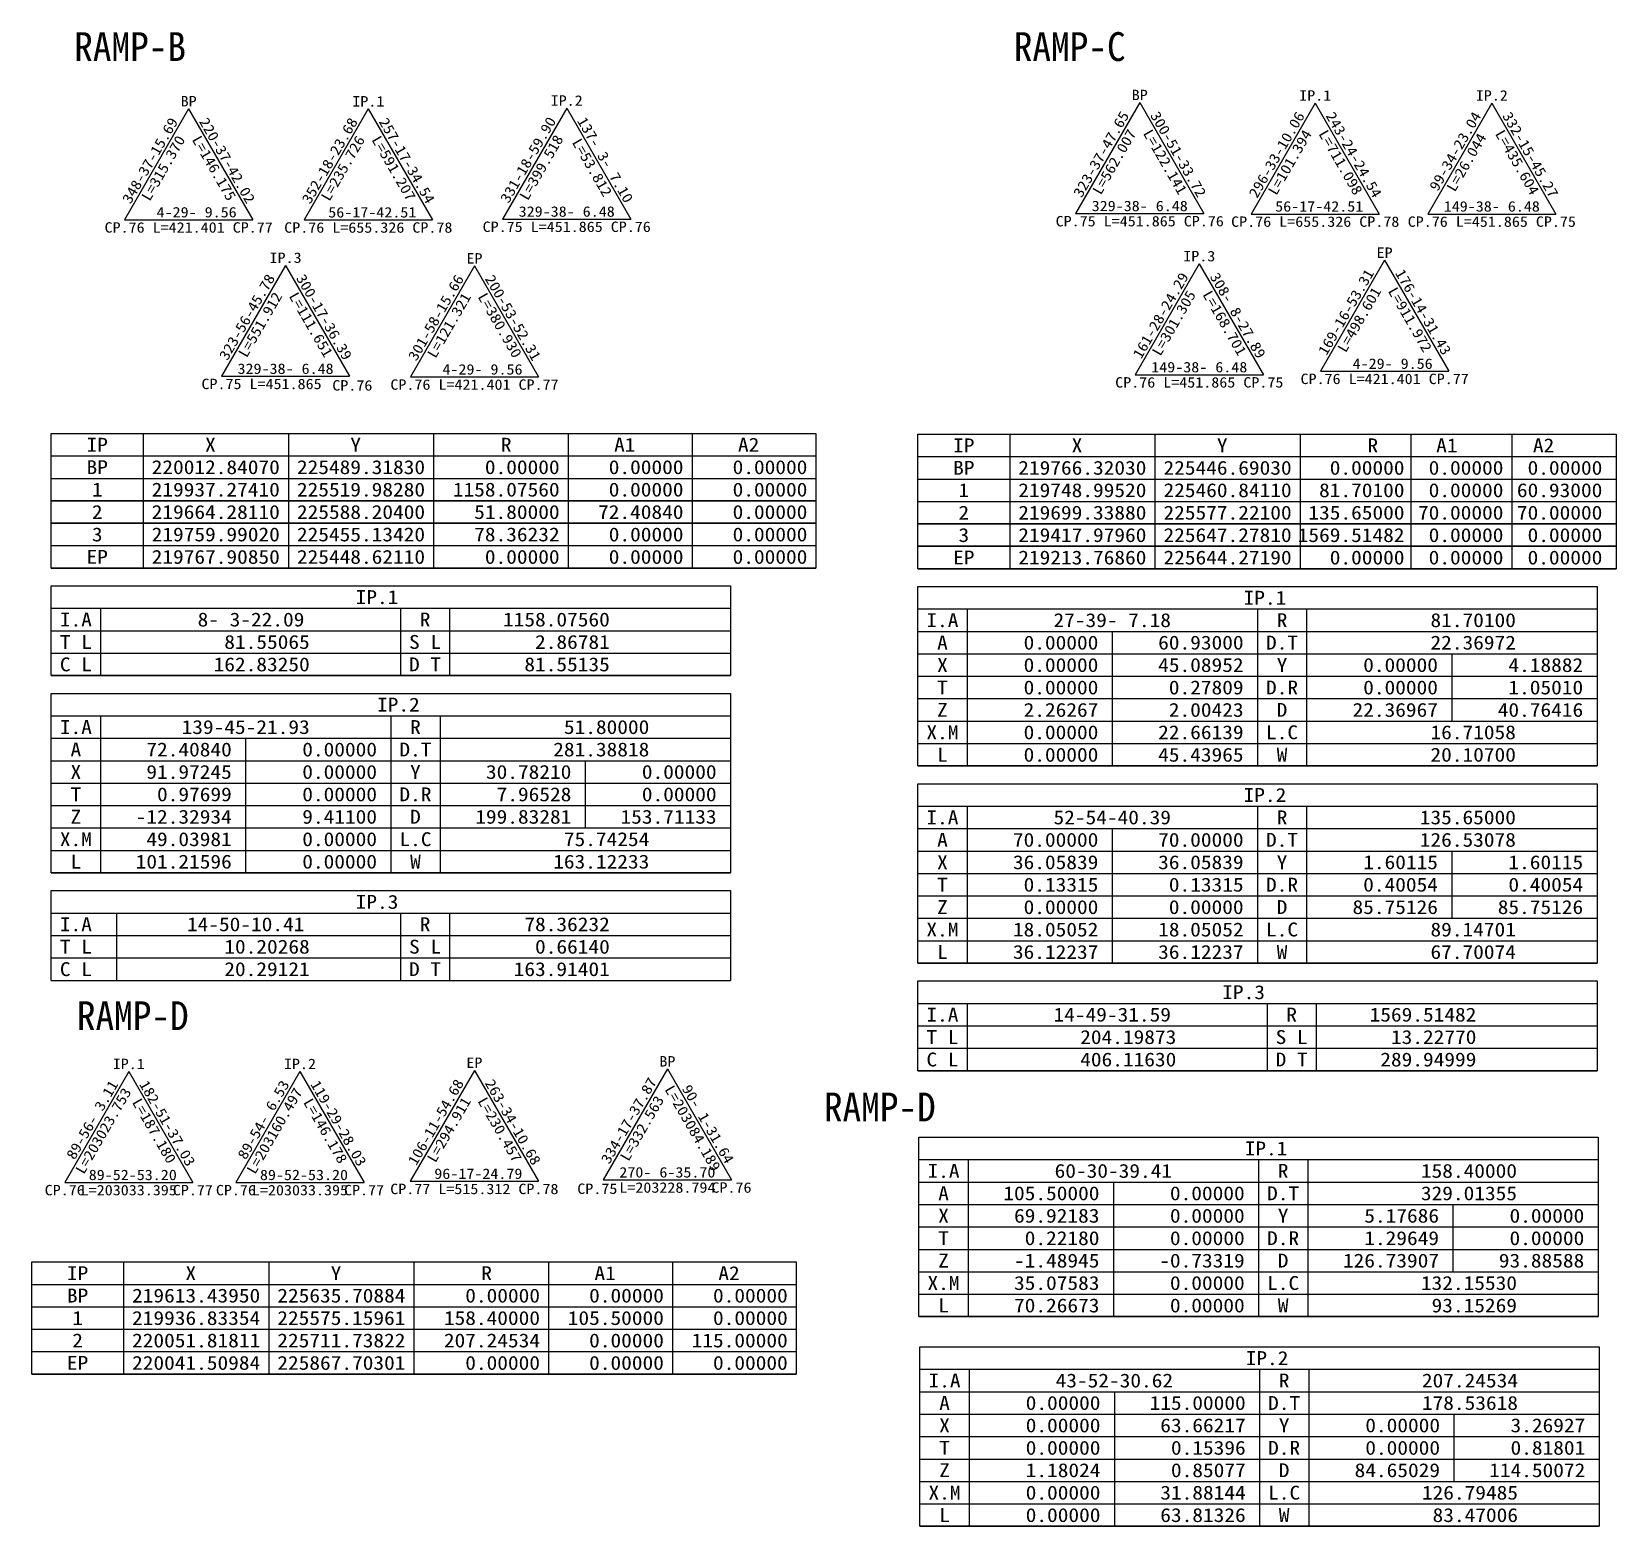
# Model space of a CAD drawing. Extents: x 231373 to 232162, y 219709 to 220200.
# Drawn here: x 231642 to 232162, y 219710 to 220200 of the extents above; entities that cross this region are included whole.
import ezdxf
from ezdxf.enums import TextEntityAlignment as Align

# ---------------------------------------------------------------- set-up
doc = ezdxf.new("R2010")
doc.units = 0
doc.header["$LTSCALE"] = 127
doc.header["$MEASUREMENT"] = 0
for name, color, linetype in [('CA-ALGN-TEXT', 3, 'CONTINUOUS'), ('CA-LEAD', 1, 'CONTINUOUS'), ('CA-TABL-LIN1', 4, 'CONTINUOUS'), ('CA-TABL-LIN2', 1, 'CONTINUOUS'), ('CA-TABL-TEX1', 6, 'CONTINUOUS'), ('CA-TABL-TEX2', 3, 'CONTINUOUS'), ('CA-TEXT', 3, 'CONTINUOUS'), ('CZ-TEX1', 6, 'CONTINUOUS')]:
    doc.layers.add(name, color=color, linetype=linetype)
doc.styles.add('GHS', font='DotumChe.ttf')

msp = doc.modelspace()

# ---------------------------------------------------------------- linework, layer by layer
at = {"layer": 'CA-LEAD'}
for p, q in [((232005.65, 220176.51), (231984.65, 220140.14)), ((232005.65, 220176.51), (232026.65, 220140.14)), ((232063.17, 220176.36), (232042.17, 220139.99)), ((232063.17, 220176.36), (232084.17, 220139.99)), ((232121.04, 220176.36), (232100.04, 220139.99)), ((232121.04, 220176.36), (232142.04, 220139.99)), ((231693.93, 220174.47), (231672.93, 220138.09)), ((231693.93, 220174.47), (231714.93, 220138.09)), ((231752.82, 220174.43), (231731.82, 220138.06)), ((231752.82, 220174.43), (231773.82, 220138.06)), ((231817.84, 220174.68), (231796.84, 220138.31)), ((231817.84, 220174.68), (231838.84, 220138.31)), ((231984.65, 220140.14), (232026.65, 220140.14)), ((232042.17, 220139.99), (232084.17, 220139.99)), ((232100.04, 220139.99), (232142.04, 220139.99)), ((231672.93, 220138.09), (231714.93, 220138.09)), ((231731.82, 220138.06), (231773.82, 220138.06)), ((231796.84, 220138.31), (231838.84, 220138.31)), ((232085.92, 220124.83), (232064.92, 220088.46)), ((232085.92, 220124.83), (232106.92, 220088.46)), ((231725.7, 220123.17), (231704.7, 220086.8)), ((231725.7, 220123.17), (231746.7, 220086.8)), ((231787.61, 220122.97), (231766.61, 220086.59)), ((231787.61, 220122.97), (231808.61, 220086.59)), ((232025.17, 220123.69), (232004.17, 220087.32)), ((232025.17, 220123.69), (232046.17, 220087.32)), ((232064.92, 220088.46), (232106.92, 220088.46)), ((231704.7, 220086.8), (231746.7, 220086.8)), ((231766.61, 220086.59), (231808.61, 220086.59)), ((232004.17, 220087.32), (232046.17, 220087.32)), ((231787.57, 219859.37), (231766.57, 219823)), ((231787.57, 219859.37), (231808.57, 219823)), ((231850.84, 219859.83), (231829.84, 219823.46)), ((231850.84, 219859.83), (231871.84, 219823.46)), ((231674.31, 219858.98), (231653.31, 219822.61)), ((231674.31, 219858.98), (231695.31, 219822.61)), ((231730.42, 219858.98), (231709.42, 219822.61)), ((231730.42, 219858.98), (231751.42, 219822.61)), ((231766.57, 219823), (231808.57, 219823)), ((231829.84, 219823.46), (231871.84, 219823.46)), ((231653.31, 219822.61), (231695.31, 219822.61)), ((231709.42, 219822.61), (231751.42, 219822.61))]:
    msp.add_line(p, q, dxfattribs=at)
at = {"layer": 'CA-TABL-LIN1'}
for p, q in [((231648.92, 220068.06), (231899.52, 220068.06)), ((231648.92, 220023.96), (231648.92, 220068.06)), ((231899.52, 220068.06), (231899.52, 220023.96)), ((231932.94, 220067.85), (232161.85, 220067.85)), ((231932.94, 220023.75), (231932.94, 220067.85)), ((232161.85, 220067.85), (232161.85, 220023.75)), ((231648.92, 220060.71), (231899.52, 220060.71)), ((231932.94, 220060.5), (232161.85, 220060.5)), ((231648.92, 220023.96), (231899.52, 220023.96)), ((231899.52, 220023.96), (231648.92, 220023.96)), ((232161.85, 220023.75), (231932.94, 220023.75)), ((231648.92, 220018.13), (231871.52, 220018.13)), ((231648.92, 219988.73), (231648.92, 220018.13)), ((231871.52, 220018.13), (231871.52, 219988.73)), ((231932.94, 220017.92), (232155.54, 220017.92)), ((231932.94, 219959.12), (231932.94, 220017.92)), ((232155.54, 220017.92), (232155.54, 219959.12)), ((231648.92, 220010.78), (231871.52, 220010.78)), ((231932.94, 220010.57), (232155.54, 220010.57)), ((231648.92, 219982.89), (231871.52, 219982.89)), ((231648.92, 219924.09), (231648.92, 219982.89)), ((231871.52, 219982.89), (231871.52, 219924.09)), ((231648.92, 219975.54), (231871.52, 219975.54)), ((232155.54, 219959.12), (231932.94, 219959.12)), ((231932.94, 219953.29), (232155.54, 219953.29)), ((231932.94, 219894.49), (231932.94, 219953.29)), ((232155.54, 219953.29), (232155.54, 219894.49)), ((231932.94, 219945.94), (232155.54, 219945.94)), ((231648.92, 219924.09), (231871.52, 219924.09)), ((231871.52, 219924.09), (231648.92, 219924.09)), ((231648.92, 219918.26), (231871.52, 219918.26)), ((231648.92, 219888.86), (231648.92, 219918.26)), ((231871.52, 219918.26), (231871.52, 219888.86)), ((231648.92, 219910.91), (231871.52, 219910.91)), ((231648.92, 219888.86), (231871.52, 219888.86)), ((231932.94, 219888.65), (232155.54, 219888.65)), ((231932.94, 219859.25), (231932.94, 219888.65)), ((232155.54, 219888.65), (232155.54, 219859.25)), ((231932.94, 219881.3), (232155.54, 219881.3)), ((232155.54, 219859.25), (231932.94, 219859.25)), ((231933.3, 219778.65), (231933.3, 219837.45)), ((231933.3, 219837.45), (232155.9, 219837.45)), ((232155.9, 219837.45), (232155.9, 219778.65)), ((231933.3, 219830.1), (232155.9, 219830.1)), ((231642.49, 219759.83), (231642.49, 219796.58)), ((231642.49, 219796.58), (231893.09, 219796.58)), ((231893.09, 219796.58), (231893.09, 219759.83)), ((231642.49, 219789.23), (231893.09, 219789.23)), ((232155.9, 219778.65), (231933.3, 219778.65)), ((231933.63, 219709.95), (231933.63, 219768.75)), ((231933.63, 219768.75), (232156.23, 219768.75)), ((232156.23, 219768.75), (232156.23, 219709.95)), ((231933.63, 219761.4), (232156.23, 219761.4)), ((231642.49, 219759.83), (231893.09, 219759.83)), ((231893.09, 219759.83), (231642.49, 219759.83)), ((231933.63, 219709.95), (232156.23, 219709.95)), ((232156.23, 219709.95), (231933.63, 219709.95))]:
    msp.add_line(p, q, dxfattribs=at)
at = {"layer": 'CA-TABL-LIN2'}
for p, q in [((231679.02, 220068.06), (231679.02, 220023.96)), ((231726.62, 220068.06), (231726.62, 220023.96)), ((231774.22, 220068.06), (231774.22, 220023.96)), ((231818.32, 220068.06), (231818.32, 220023.96)), ((231858.92, 220068.06), (231858.92, 220023.96)), ((231963.04, 220067.85), (231963.04, 220023.75)), ((232010.64, 220067.85), (232010.64, 220023.75)), ((232058.24, 220067.85), (232058.24, 220023.75)), ((232094.52, 220067.85), (232094.52, 220023.75)), ((232127.65, 220067.85), (232127.65, 220023.75)), ((231648.92, 220053.36), (231899.52, 220053.36)), ((231932.94, 220053.15), (232161.85, 220053.15)), ((231648.92, 220046.01), (231899.52, 220046.01)), ((231899.52, 220046.01), (231648.92, 220046.01)), ((231932.94, 220045.8), (232161.85, 220045.8)), ((231648.92, 220038.66), (231899.52, 220038.66)), ((231899.52, 220038.66), (231648.92, 220038.66)), ((231932.94, 220038.45), (232161.85, 220038.45)), ((232161.85, 220038.45), (231932.94, 220038.45)), ((231648.92, 220031.31), (231899.52, 220031.31)), ((231932.94, 220031.1), (232161.85, 220031.1)), ((232161.85, 220031.1), (231932.94, 220031.1)), ((231932.94, 220023.75), (232155.54, 220023.75)), ((231932.94, 220023.75), (232161.85, 220023.75)), ((231665.02, 220010.78), (231665.02, 219988.73)), ((231763.37, 220010.78), (231763.37, 219988.73)), ((231779.47, 220010.78), (231779.47, 219988.73)), ((231949.04, 220010.57), (231949.04, 219959.12)), ((232044.24, 220010.57), (232044.24, 219959.12)), ((232060.34, 220010.57), (232060.34, 219959.12)), ((231648.92, 220003.43), (231871.52, 220003.43)), ((231932.94, 220003.22), (232155.54, 220003.22)), ((231996.64, 220003.22), (231996.64, 219959.12)), ((231648.92, 219996.08), (231871.52, 219996.08)), ((231932.94, 219995.87), (232155.54, 219995.87)), ((232107.94, 219995.87), (232107.94, 219973.82)), ((231648.92, 219988.73), (231871.52, 219988.73)), ((231871.52, 219988.73), (231648.92, 219988.73)), ((231932.94, 219988.52), (232155.54, 219988.52)), ((231932.94, 219981.17), (232155.54, 219981.17)), ((231665.02, 219975.54), (231665.02, 219924.09)), ((231760.22, 219975.54), (231760.22, 219924.09)), ((231776.32, 219975.54), (231776.32, 219924.09)), ((231932.94, 219973.82), (232155.54, 219973.82)), ((231648.92, 219968.19), (231871.52, 219968.19)), ((231712.62, 219968.19), (231712.62, 219924.09)), ((231932.94, 219966.47), (232155.54, 219966.47)), ((231648.92, 219960.84), (231871.52, 219960.84)), ((231823.92, 219960.84), (231823.92, 219938.79)), ((231932.94, 219959.12), (232155.54, 219959.12)), ((231648.92, 219953.49), (231871.52, 219953.49)), ((231648.92, 219946.14), (231871.52, 219946.14)), ((231949.04, 219945.94), (231949.04, 219894.49)), ((232044.24, 219945.94), (232044.24, 219894.49)), ((232060.34, 219945.94), (232060.34, 219894.49)), ((231648.92, 219938.79), (231871.52, 219938.79)), ((231932.94, 219938.59), (232155.54, 219938.59)), ((231996.64, 219938.59), (231996.64, 219894.49)), ((231648.92, 219931.44), (231871.52, 219931.44)), ((231932.94, 219931.24), (232155.54, 219931.24)), ((232107.94, 219931.24), (232107.94, 219909.19)), ((231932.94, 219923.89), (232155.54, 219923.89)), ((231932.94, 219916.54), (232155.54, 219916.54)), ((231670.34, 219910.91), (231670.34, 219888.86)), ((231763.37, 219910.91), (231763.37, 219888.86)), ((231779.47, 219910.91), (231779.47, 219888.86)), ((231932.94, 219909.19), (232155.54, 219909.19)), ((231648.92, 219903.56), (231871.52, 219903.56)), ((231932.94, 219901.84), (232155.54, 219901.84)), ((231648.92, 219896.21), (231871.52, 219896.21)), ((231932.94, 219894.49), (232155.54, 219894.49)), ((232155.54, 219894.49), (231932.94, 219894.49)), ((231949.04, 219881.3), (231949.04, 219859.25)), ((232047.39, 219881.3), (232047.39, 219859.25)), ((232063.49, 219881.3), (232063.49, 219859.25)), ((231932.94, 219873.95), (232155.54, 219873.95)), ((231932.94, 219866.6), (232155.54, 219866.6)), ((231932.94, 219859.25), (232155.54, 219859.25)), ((231949.4, 219830.1), (231949.4, 219778.65)), ((232044.6, 219830.1), (232044.6, 219778.65)), ((232060.7, 219830.1), (232060.7, 219778.65)), ((231933.3, 219822.75), (232155.9, 219822.75)), ((231997, 219822.75), (231997, 219778.65)), ((231933.3, 219815.4), (232155.9, 219815.4)), ((232108.3, 219815.4), (232108.3, 219793.35)), ((231933.3, 219808.05), (232155.9, 219808.05)), ((231933.3, 219800.7), (232155.9, 219800.7)), ((231672.59, 219796.58), (231672.59, 219759.83)), ((231720.19, 219796.58), (231720.19, 219759.83)), ((231767.79, 219796.58), (231767.79, 219759.83)), ((231811.89, 219796.58), (231811.89, 219759.83)), ((231852.49, 219796.58), (231852.49, 219759.83)), ((231933.3, 219793.35), (232155.9, 219793.35)), ((231642.49, 219781.88), (231893.09, 219781.88)), ((231933.3, 219786), (232155.9, 219786)), ((231933.3, 219778.65), (232155.9, 219778.65)), ((231642.49, 219774.53), (231893.09, 219774.53)), ((231642.49, 219767.18), (231893.09, 219767.18)), ((231949.73, 219761.4), (231949.73, 219709.95)), ((232044.93, 219761.4), (232044.93, 219709.95)), ((232061.03, 219761.4), (232061.03, 219709.95)), ((231933.63, 219754.05), (232156.23, 219754.05)), ((231997.33, 219754.05), (231997.33, 219709.95)), ((231933.63, 219746.7), (232156.23, 219746.7)), ((232108.63, 219746.7), (232108.63, 219724.65)), ((231933.63, 219739.35), (232156.23, 219739.35)), ((231933.63, 219732), (232156.23, 219732)), ((231933.63, 219724.65), (232156.23, 219724.65)), ((231933.63, 219717.3), (232156.23, 219717.3))]:
    msp.add_line(p, q, dxfattribs=at)

# ---------------------------------------------------------------- texts
at = {"layer": 'CA-ALGN-TEXT', "style": 'GHS', "width": 1.128305}
for s, p, p2 in [('BP', (231691.31, 220175.25), (231696.56, 220175.25)), ('IP.1', (231747.57, 220175.22), (231758.07, 220175.22)), ('IP.2', (231812.59, 220175.47), (231823.09, 220175.47)), ('BP', (232003.03, 220177.3), (232008.28, 220177.3)), ('IP.1', (232057.92, 220177.15), (232068.42, 220177.15)), ('IP.2', (232115.79, 220177.15), (232126.29, 220177.15)), ('CP.76', (231666.37, 220133.89), (231679.5, 220133.89)), ('CP.77', (231708.37, 220133.89), (231721.5, 220133.89)), ('CP.76', (231725.26, 220133.86), (231738.38, 220133.86)), ('CP.78', (231767.26, 220133.86), (231780.38, 220133.86)), ('CP.75', (231790.28, 220134.11), (231803.4, 220134.11)), ('CP.76', (231832.28, 220134.11), (231845.4, 220134.11)), ('CP.75', (231978.09, 220135.94), (231991.21, 220135.94)), ('CP.76', (232020.09, 220135.94), (232033.21, 220135.94)), ('CP.76', (232035.61, 220135.79), (232048.74, 220135.79)), ('CP.78', (232077.61, 220135.79), (232090.74, 220135.79)), ('CP.76', (232093.48, 220135.79), (232106.61, 220135.79)), ('CP.75', (232135.48, 220135.79), (232148.61, 220135.79)), ('IP.3', (231720.45, 220123.96), (231730.95, 220123.96)), ('EP', (231784.99, 220123.75), (231790.24, 220123.75)), ('IP.3', (232019.92, 220124.48), (232030.42, 220124.48)), ('EP', (232083.29, 220125.62), (232088.54, 220125.62)), ('CP.75', (231698.14, 220082.6), (231711.26, 220082.6)), ('CP.76', (231741.02, 220082.13), (231754.15, 220082.13)), ('CP.76', (231760.05, 220082.39), (231773.18, 220082.39)), ('CP.77', (231802.05, 220082.39), (231815.18, 220082.39)), ('CP.76', (231997.61, 220083.12), (232010.73, 220083.12)), ('CP.75', (232039.61, 220083.12), (232052.73, 220083.12)), ('CP.76', (232058.36, 220084.26), (232071.48, 220084.26)), ('CP.77', (232100.36, 220084.26), (232113.48, 220084.26)), ('IP.1', (231669.06, 219859.77), (231679.56, 219859.77)), ('IP.2', (231725.17, 219859.77), (231735.67, 219859.77)), ('EP', (231784.95, 219860.16), (231790.2, 219860.16)), ('BP', (231848.22, 219860.62), (231853.47, 219860.62)), ('CP.76', (231646.75, 219818.41), (231659.87, 219818.41)), ('CP.77', (231688.75, 219818.41), (231701.87, 219818.41)), ('CP.76', (231702.86, 219818.41), (231715.98, 219818.41)), ('CP.77', (231744.86, 219818.41), (231757.98, 219818.41)), ('CP.77', (231760.01, 219818.8), (231773.14, 219818.8)), ('CP.78', (231802.01, 219818.8), (231815.14, 219818.8)), ('CP.75', (231821.31, 219818.87), (231834.44, 219818.87)), ('CP.76', (231865.28, 219819.26), (231878.41, 219819.26))]:
    msp.add_text(s, height=3.413, dxfattribs=at).set_placement(p, p2, align=Align.FIT)
at = {"layer": 'CA-TABL-TEX1', "style": 'GHS', "width": 1.128305}
for s, p, p2 in [('IP', (231660.47, 220062.11), (231667.47, 220062.11)), ('X', (231699.32, 220062.11), (231702.82, 220062.11)), ('Y', (231746.92, 220062.11), (231750.42, 220062.11)), ('R', (231796.27, 220062.11), (231799.77, 220062.11)), ('A1', (231833.37, 220062.11), (231840.37, 220062.11)), ('A2', (231873.97, 220062.11), (231880.97, 220062.11)), ('IP', (231944.49, 220061.9), (231951.49, 220061.9)), ('X', (231983.34, 220061.9), (231986.84, 220061.9)), ('Y', (232030.94, 220061.9), (232034.44, 220061.9)), ('R', (232080.29, 220061.9), (232083.79, 220061.9)), ('A1', (232102.81, 220061.9), (232109.81, 220061.9)), ('A2', (232134.52, 220061.9), (232141.52, 220061.9)), ('IP.1', (231748.67, 220012.18), (231762.67, 220012.18)), ('IP.1', (232039.69, 220011.97), (232053.69, 220011.97)), ('IP.2', (231755.67, 219976.94), (231769.67, 219976.94)), ('IP.2', (232039.69, 219947.34), (232053.69, 219947.34)), ('IP.3', (231748.67, 219912.31), (231762.67, 219912.31)), ('IP.3', (232032.69, 219882.7), (232046.69, 219882.7)), ('IP.1', (232040.05, 219831.5), (232054.05, 219831.5)), ('IP', (231654.04, 219790.63), (231661.04, 219790.63)), ('X', (231692.89, 219790.63), (231696.39, 219790.63)), ('Y', (231740.49, 219790.63), (231743.99, 219790.63)), ('R', (231789.84, 219790.63), (231793.34, 219790.63)), ('A1', (231826.94, 219790.63), (231833.94, 219790.63)), ('A2', (231867.54, 219790.63), (231874.54, 219790.63)), ('IP.2', (232040.38, 219762.8), (232054.38, 219762.8))]:
    msp.add_text(s, height=4.55, dxfattribs=at).set_placement(p, p2, align=Align.FIT)
at = {"layer": 'CA-TABL-TEX2', "style": 'GHS', "width": 1.128305}
for s, p, p2 in [('BP', (231660.47, 220054.76), (231667.47, 220054.76)), ('220012.84070', (231681.82, 220054.76), (231723.82, 220054.76)), ('225489.31830', (231729.42, 220054.76), (231771.42, 220054.76)), ('    0.00000', (231777.02, 220054.76), (231815.52, 220054.76)), ('   0.00000', (231821.12, 220054.76), (231856.12, 220054.76)), ('   0.00000', (231861.72, 220054.76), (231896.72, 220054.76)), ('BP', (231944.49, 220054.55), (231951.49, 220054.55)), ('219766.32030', (231965.84, 220054.55), (232007.84, 220054.55)), ('225446.69030', (232013.44, 220054.55), (232055.44, 220054.55)), ('    0.00000', (232053.93, 220054.55), (232092.43, 220054.55)), ('   0.00000', (232089.85, 220054.55), (232124.85, 220054.55)), ('   0.00000', (232122.27, 220054.55), (232157.27, 220054.55)), ('1', (231662.22, 220047.41), (231665.72, 220047.41)), ('219937.27410', (231681.82, 220047.41), (231723.82, 220047.41)), ('225519.98280', (231729.42, 220047.41), (231771.42, 220047.41)), (' 1158.07560', (231777.02, 220047.41), (231815.52, 220047.41)), ('   0.00000', (231821.12, 220047.41), (231856.12, 220047.41)), ('   0.00000', (231861.72, 220047.41), (231896.72, 220047.41)), ('1', (231946.24, 220047.2), (231949.74, 220047.2)), ('219748.99520', (231965.84, 220047.2), (232007.84, 220047.2)), ('225460.84110', (232013.44, 220047.2), (232055.44, 220047.2)), ('   81.70100', (232053.93, 220047.2), (232092.43, 220047.2)), ('   0.00000', (232089.85, 220047.2), (232124.85, 220047.2)), ('  60.93000', (232122.27, 220047.2), (232157.27, 220047.2)), ('2', (231662.22, 220040.06), (231665.72, 220040.06)), ('219664.28110', (231681.82, 220040.06), (231723.82, 220040.06)), ('225588.20400', (231729.42, 220040.06), (231771.42, 220040.06)), ('   51.80000', (231777.02, 220040.06), (231815.52, 220040.06)), ('  72.40840', (231821.12, 220040.06), (231856.12, 220040.06)), ('   0.00000', (231861.72, 220040.06), (231896.72, 220040.06)), ('2', (231946.24, 220039.85), (231949.74, 220039.85)), ('219699.33880', (231965.84, 220039.85), (232007.84, 220039.85)), ('225577.22100', (232013.44, 220039.85), (232055.44, 220039.85)), ('  135.65000', (232053.93, 220039.85), (232092.43, 220039.85)), ('  70.00000', (232089.85, 220039.85), (232124.85, 220039.85)), ('  70.00000', (232122.27, 220039.85), (232157.27, 220039.85)), ('3', (231662.22, 220032.71), (231665.72, 220032.71)), ('219759.99020', (231681.82, 220032.71), (231723.82, 220032.71)), ('225455.13420', (231729.42, 220032.71), (231771.42, 220032.71)), ('   78.36232', (231777.02, 220032.71), (231815.52, 220032.71)), ('   0.00000', (231821.12, 220032.71), (231856.12, 220032.71)), ('   0.00000', (231861.72, 220032.71), (231896.72, 220032.71)), ('3', (231946.24, 220032.5), (231949.74, 220032.5)), ('219417.97960', (231965.84, 220032.5), (232007.84, 220032.5)), ('225647.27810', (232013.44, 220032.5), (232055.44, 220032.5)), (' 1569.51482', (232053.93, 220032.5), (232092.43, 220032.5)), ('   0.00000', (232089.85, 220032.5), (232124.85, 220032.5)), ('   0.00000', (232122.27, 220032.5), (232157.27, 220032.5)), ('EP', (231660.47, 220025.36), (231667.47, 220025.36)), ('219767.90850', (231681.82, 220025.36), (231723.82, 220025.36)), ('225448.62110', (231729.42, 220025.36), (231771.42, 220025.36)), ('    0.00000', (231777.02, 220025.36), (231815.52, 220025.36)), ('   0.00000', (231821.12, 220025.36), (231856.12, 220025.36)), ('   0.00000', (231861.72, 220025.36), (231896.72, 220025.36)), ('EP', (231944.49, 220025.15), (231951.49, 220025.15)), ('219213.76860', (231965.84, 220025.15), (232007.84, 220025.15)), ('225644.27190', (232013.44, 220025.15), (232055.44, 220025.15)), ('    0.00000', (232053.93, 220025.15), (232092.43, 220025.15)), ('   0.00000', (232089.85, 220025.15), (232124.85, 220025.15)), ('   0.00000', (232122.27, 220025.15), (232157.27, 220025.15)), ('I.A', (231651.72, 220004.83), (231662.22, 220004.83)), (' 8- 3-22.09', (231693.37, 220004.83), (231731.87, 220004.83)), (' 8- 3-22.09', (231693.37, 220004.83), (231731.87, 220004.83)), ('R', (231769.67, 220004.83), (231773.17, 220004.83)), ('  1158.07560', (231789.97, 220004.83), (231831.97, 220004.83)), ('I.A', (231935.74, 220004.62), (231946.24, 220004.62)), ('27-39- 7.18', (231977.39, 220004.62), (232015.89, 220004.62)), ('27-39- 7.18', (231977.39, 220004.62), (232015.89, 220004.62)), ('R', (232050.54, 220004.62), (232054.04, 220004.62)), ('    81.70100', (232086.94, 220004.62), (232128.94, 220004.62)), ('T L', (231651.72, 219997.48), (231662.22, 219997.48)), ('    81.55065', (231691.62, 219997.48), (231733.62, 219997.48)), ('S L', (231766.17, 219997.48), (231776.67, 219997.48)), ('     2.86781', (231789.97, 219997.48), (231831.97, 219997.48)), ('A', (231939.24, 219997.27), (231942.74, 219997.27)), ('     0.00000', (231950.09, 219997.27), (231992.09, 219997.27)), ('    60.93000', (231997.69, 219997.27), (232039.69, 219997.27)), ('D.T', (232047.04, 219997.27), (232057.54, 219997.27)), ('    22.36972', (232086.94, 219997.27), (232128.94, 219997.27)), ('C L', (231651.72, 219990.13), (231662.22, 219990.13)), ('   162.83250', (231691.62, 219990.13), (231733.62, 219990.13)), ('D T', (231766.17, 219990.13), (231776.67, 219990.13)), ('    81.55135', (231789.97, 219990.13), (231831.97, 219990.13)), ('X', (231939.24, 219989.92), (231942.74, 219989.92)), ('     0.00000', (231950.09, 219989.92), (231992.09, 219989.92)), ('    45.08952', (231997.69, 219989.92), (232039.69, 219989.92)), ('Y', (232050.54, 219989.92), (232054.04, 219989.92)), ('     0.00000', (232061.39, 219989.92), (232103.39, 219989.92)), ('     4.18882', (232108.99, 219989.92), (232150.99, 219989.92)), ('T', (231939.24, 219982.57), (231942.74, 219982.57)), ('     0.00000', (231950.09, 219982.57), (231992.09, 219982.57)), ('     0.27809', (231997.69, 219982.57), (232039.69, 219982.57)), ('D.R', (232047.04, 219982.57), (232057.54, 219982.57)), ('     0.00000', (232061.39, 219982.57), (232103.39, 219982.57)), ('     1.05010', (232108.99, 219982.57), (232150.99, 219982.57)), ('Z', (231939.24, 219975.22), (231942.74, 219975.22)), ('     2.26267', (231950.09, 219975.22), (231992.09, 219975.22)), ('     2.00423', (231997.69, 219975.22), (232039.69, 219975.22)), ('D', (232050.54, 219975.22), (232054.04, 219975.22)), ('    22.36967', (232061.39, 219975.22), (232103.39, 219975.22)), ('    40.76416', (232108.99, 219975.22), (232150.99, 219975.22)), ('I.A', (231651.72, 219969.59), (231662.22, 219969.59)), ('139-45-21.93', (231691.62, 219969.59), (231733.62, 219969.59)), ('139-45-21.93', (231691.62, 219969.59), (231733.62, 219969.59)), ('R', (231766.52, 219969.59), (231770.02, 219969.59)), ('    51.80000', (231802.92, 219969.59), (231844.92, 219969.59)), ('X.M', (231935.74, 219967.87), (231946.24, 219967.87)), ('     0.00000', (231950.09, 219967.87), (231992.09, 219967.87)), ('    22.66139', (231997.69, 219967.87), (232039.69, 219967.87)), ('L.C', (232047.04, 219967.87), (232057.54, 219967.87)), ('    16.71058', (232086.94, 219967.87), (232128.94, 219967.87)), ('A', (231655.22, 219962.24), (231658.72, 219962.24)), ('    72.40840', (231666.07, 219962.24), (231708.07, 219962.24)), ('     0.00000', (231713.67, 219962.24), (231755.67, 219962.24)), ('D.T', (231763.02, 219962.24), (231773.52, 219962.24)), ('   281.38818', (231802.92, 219962.24), (231844.92, 219962.24)), ('L', (231939.24, 219960.52), (231942.74, 219960.52)), ('     0.00000', (231950.09, 219960.52), (231992.09, 219960.52)), ('    45.43965', (231997.69, 219960.52), (232039.69, 219960.52)), ('W', (232050.54, 219960.52), (232054.04, 219960.52)), ('    20.10700', (232086.94, 219960.52), (232128.94, 219960.52)), ('X', (231655.22, 219954.89), (231658.72, 219954.89)), ('    91.97245', (231666.07, 219954.89), (231708.07, 219954.89)), ('     0.00000', (231713.67, 219954.89), (231755.67, 219954.89)), ('Y', (231766.52, 219954.89), (231770.02, 219954.89)), ('    30.78210', (231777.37, 219954.89), (231819.37, 219954.89)), ('     0.00000', (231824.97, 219954.89), (231866.97, 219954.89)), ('T', (231655.22, 219947.54), (231658.72, 219947.54)), ('     0.97699', (231666.07, 219947.54), (231708.07, 219947.54)), ('     0.00000', (231713.67, 219947.54), (231755.67, 219947.54)), ('D.R', (231763.02, 219947.54), (231773.52, 219947.54)), ('     7.96528', (231777.37, 219947.54), (231819.37, 219947.54)), ('     0.00000', (231824.97, 219947.54), (231866.97, 219947.54)), ('Z', (231655.22, 219940.19), (231658.72, 219940.19)), ('   -12.32934', (231666.07, 219940.19), (231708.07, 219940.19)), ('     9.41100', (231713.67, 219940.19), (231755.67, 219940.19)), ('D', (231766.52, 219940.19), (231770.02, 219940.19)), ('   199.83281', (231777.37, 219940.19), (231819.37, 219940.19)), ('   153.71133', (231824.97, 219940.19), (231866.97, 219940.19)), ('I.A', (231935.74, 219939.99), (231946.24, 219939.99)), ('52-54-40.39', (231977.39, 219939.99), (232015.89, 219939.99)), ('52-54-40.39', (231977.39, 219939.99), (232015.89, 219939.99)), ('R', (232050.54, 219939.99), (232054.04, 219939.99)), ('   135.65000', (232086.94, 219939.99), (232128.94, 219939.99)), ('X.M', (231651.72, 219932.84), (231662.22, 219932.84)), ('    49.03981', (231666.07, 219932.84), (231708.07, 219932.84)), ('     0.00000', (231713.67, 219932.84), (231755.67, 219932.84)), ('L.C', (231763.02, 219932.84), (231773.52, 219932.84)), ('    75.74254', (231802.92, 219932.84), (231844.92, 219932.84)), ('A', (231939.24, 219932.64), (231942.74, 219932.64)), ('    70.00000', (231950.09, 219932.64), (231992.09, 219932.64)), ('    70.00000', (231997.69, 219932.64), (232039.69, 219932.64)), ('D.T', (232047.04, 219932.64), (232057.54, 219932.64)), ('   126.53078', (232086.94, 219932.64), (232128.94, 219932.64)), ('L', (231655.22, 219925.49), (231658.72, 219925.49)), ('   101.21596', (231666.07, 219925.49), (231708.07, 219925.49)), ('     0.00000', (231713.67, 219925.49), (231755.67, 219925.49)), ('W', (231766.52, 219925.49), (231770.02, 219925.49)), ('   163.12233', (231802.92, 219925.49), (231844.92, 219925.49)), ('X', (231939.24, 219925.29), (231942.74, 219925.29)), ('    36.05839', (231950.09, 219925.29), (231992.09, 219925.29)), ('    36.05839', (231997.69, 219925.29), (232039.69, 219925.29)), ('Y', (232050.54, 219925.29), (232054.04, 219925.29)), ('     1.60115', (232061.39, 219925.29), (232103.39, 219925.29)), ('     1.60115', (232108.99, 219925.29), (232150.99, 219925.29)), ('T', (231939.24, 219917.94), (231942.74, 219917.94)), ('     0.13315', (231950.09, 219917.94), (231992.09, 219917.94)), ('     0.13315', (231997.69, 219917.94), (232039.69, 219917.94)), ('D.R', (232047.04, 219917.94), (232057.54, 219917.94)), ('     0.40054', (232061.39, 219917.94), (232103.39, 219917.94)), ('     0.40054', (232108.99, 219917.94), (232150.99, 219917.94)), ('Z', (231939.24, 219910.59), (231942.74, 219910.59)), ('     0.00000', (231950.09, 219910.59), (231992.09, 219910.59)), ('     0.00000', (231997.69, 219910.59), (232039.69, 219910.59)), ('D', (232050.54, 219910.59), (232054.04, 219910.59)), ('    85.75126', (232061.39, 219910.59), (232103.39, 219910.59)), ('    85.75126', (232108.99, 219910.59), (232150.99, 219910.59)), ('I.A', (231651.72, 219904.96), (231662.22, 219904.96)), ('14-50-10.41', (231693.37, 219904.96), (231731.87, 219904.96)), ('14-50-10.41', (231693.37, 219904.96), (231731.87, 219904.96)), ('R', (231769.67, 219904.96), (231773.17, 219904.96)), ('    78.36232', (231789.97, 219904.96), (231831.97, 219904.96)), ('X.M', (231935.74, 219903.24), (231946.24, 219903.24)), ('    18.05052', (231950.09, 219903.24), (231992.09, 219903.24)), ('    18.05052', (231997.69, 219903.24), (232039.69, 219903.24)), ('L.C', (232047.04, 219903.24), (232057.54, 219903.24)), ('    89.14701', (232086.94, 219903.24), (232128.94, 219903.24)), ('T L', (231651.72, 219897.61), (231662.22, 219897.61)), ('    10.20268', (231691.62, 219897.61), (231733.62, 219897.61)), ('S L', (231766.17, 219897.61), (231776.67, 219897.61)), ('     0.66140', (231789.97, 219897.61), (231831.97, 219897.61)), ('L', (231939.24, 219895.89), (231942.74, 219895.89)), ('    36.12237', (231950.09, 219895.89), (231992.09, 219895.89)), ('    36.12237', (231997.69, 219895.89), (232039.69, 219895.89)), ('W', (232050.54, 219895.89), (232054.04, 219895.89)), ('    67.70074', (232086.94, 219895.89), (232128.94, 219895.89)), ('C L', (231651.72, 219890.26), (231662.22, 219890.26)), ('    20.29121', (231691.62, 219890.26), (231733.62, 219890.26)), ('D T', (231766.17, 219890.26), (231776.67, 219890.26)), ('   163.91401', (231789.97, 219890.26), (231831.97, 219890.26)), ('I.A', (231935.74, 219875.35), (231946.24, 219875.35)), ('14-49-31.59', (231977.39, 219875.35), (232015.89, 219875.35)), ('14-49-31.59', (231977.39, 219875.35), (232015.89, 219875.35)), ('R', (232053.69, 219875.35), (232057.19, 219875.35)), ('  1569.51482', (232073.99, 219875.35), (232115.99, 219875.35)), ('T L', (231935.74, 219868), (231946.24, 219868)), ('   204.19873', (231975.64, 219868), (232017.64, 219868)), ('S L', (232050.19, 219868), (232060.69, 219868)), ('    13.22770', (232073.99, 219868), (232115.99, 219868)), ('C L', (231935.74, 219860.65), (231946.24, 219860.65)), ('   406.11630', (231975.64, 219860.65), (232017.64, 219860.65)), ('D T', (232050.19, 219860.65), (232060.69, 219860.65)), ('   289.94999', (232073.99, 219860.65), (232115.99, 219860.65)), ('I.A', (231936.1, 219824.15), (231946.6, 219824.15)), ('60-30-39.41', (231977.75, 219824.15), (232016.25, 219824.15)), ('60-30-39.41', (231977.75, 219824.15), (232016.25, 219824.15)), ('R', (232050.9, 219824.15), (232054.4, 219824.15)), ('   158.40000', (232087.3, 219824.15), (232129.3, 219824.15)), ('A', (231939.6, 219816.8), (231943.1, 219816.8)), ('   105.50000', (231950.45, 219816.8), (231992.45, 219816.8)), ('     0.00000', (231998.05, 219816.8), (232040.05, 219816.8)), ('D.T', (232047.4, 219816.8), (232057.9, 219816.8)), ('   329.01355', (232087.3, 219816.8), (232129.3, 219816.8)), ('X', (231939.6, 219809.45), (231943.1, 219809.45)), ('    69.92183', (231950.45, 219809.45), (231992.45, 219809.45)), ('     0.00000', (231998.05, 219809.45), (232040.05, 219809.45)), ('Y', (232050.9, 219809.45), (232054.4, 219809.45)), ('     5.17686', (232061.75, 219809.45), (232103.75, 219809.45)), ('     0.00000', (232109.35, 219809.45), (232151.35, 219809.45)), ('T', (231939.6, 219802.1), (231943.1, 219802.1)), ('     0.22180', (231950.45, 219802.1), (231992.45, 219802.1)), ('     0.00000', (231998.05, 219802.1), (232040.05, 219802.1)), ('D.R', (232047.4, 219802.1), (232057.9, 219802.1)), ('     1.29649', (232061.75, 219802.1), (232103.75, 219802.1)), ('     0.00000', (232109.35, 219802.1), (232151.35, 219802.1)), ('Z', (231939.6, 219794.75), (231943.1, 219794.75)), ('    -1.48945', (231950.45, 219794.75), (231992.45, 219794.75)), ('    -0.73319', (231998.05, 219794.75), (232040.05, 219794.75)), ('D', (232050.9, 219794.75), (232054.4, 219794.75)), ('   126.73907', (232061.75, 219794.75), (232103.75, 219794.75)), ('    93.88588', (232109.35, 219794.75), (232151.35, 219794.75)), ('X.M', (231936.1, 219787.4), (231946.6, 219787.4)), ('    35.07583', (231950.45, 219787.4), (231992.45, 219787.4)), ('     0.00000', (231998.05, 219787.4), (232040.05, 219787.4)), ('L.C', (232047.4, 219787.4), (232057.9, 219787.4)), ('   132.15530', (232087.3, 219787.4), (232129.3, 219787.4)), ('BP', (231654.04, 219783.28), (231661.04, 219783.28)), ('219613.43950', (231675.39, 219783.28), (231717.39, 219783.28)), ('225635.70884', (231722.99, 219783.28), (231764.99, 219783.28)), ('    0.00000', (231770.59, 219783.28), (231809.09, 219783.28)), ('   0.00000', (231814.69, 219783.28), (231849.69, 219783.28)), ('   0.00000', (231855.29, 219783.28), (231890.29, 219783.28)), ('L', (231939.6, 219780.05), (231943.1, 219780.05)), ('    70.26673', (231950.45, 219780.05), (231992.45, 219780.05)), ('     0.00000', (231998.05, 219780.05), (232040.05, 219780.05)), ('W', (232050.9, 219780.05), (232054.4, 219780.05)), ('    93.15269', (232087.3, 219780.05), (232129.3, 219780.05)), ('1', (231655.79, 219775.93), (231659.29, 219775.93)), ('219936.83354', (231675.39, 219775.93), (231717.39, 219775.93)), ('225575.15961', (231722.99, 219775.93), (231764.99, 219775.93)), ('  158.40000', (231770.59, 219775.93), (231809.09, 219775.93)), (' 105.50000', (231814.69, 219775.93), (231849.69, 219775.93)), ('   0.00000', (231855.29, 219775.93), (231890.29, 219775.93)), ('2', (231655.79, 219768.58), (231659.29, 219768.58)), ('220051.81811', (231675.39, 219768.58), (231717.39, 219768.58)), ('225711.73822', (231722.99, 219768.58), (231764.99, 219768.58)), ('  207.24534', (231770.59, 219768.58), (231809.09, 219768.58)), ('   0.00000', (231814.69, 219768.58), (231849.69, 219768.58)), (' 115.00000', (231855.29, 219768.58), (231890.29, 219768.58)), ('EP', (231654.04, 219761.23), (231661.04, 219761.23)), ('220041.50984', (231675.39, 219761.23), (231717.39, 219761.23)), ('225867.70301', (231722.99, 219761.23), (231764.99, 219761.23)), ('    0.00000', (231770.59, 219761.23), (231809.09, 219761.23)), ('   0.00000', (231814.69, 219761.23), (231849.69, 219761.23)), ('   0.00000', (231855.29, 219761.23), (231890.29, 219761.23)), ('I.A', (231936.43, 219755.45), (231946.93, 219755.45)), ('43-52-30.62', (231978.08, 219755.45), (232016.58, 219755.45)), ('43-52-30.62', (231978.08, 219755.45), (232016.58, 219755.45)), ('R', (232051.23, 219755.45), (232054.73, 219755.45)), ('   207.24534', (232087.63, 219755.45), (232129.63, 219755.45)), ('A', (231939.93, 219748.1), (231943.43, 219748.1)), ('     0.00000', (231950.78, 219748.1), (231992.78, 219748.1)), ('   115.00000', (231998.38, 219748.1), (232040.38, 219748.1)), ('D.T', (232047.73, 219748.1), (232058.23, 219748.1)), ('   178.53618', (232087.63, 219748.1), (232129.63, 219748.1)), ('X', (231939.93, 219740.75), (231943.43, 219740.75)), ('     0.00000', (231950.78, 219740.75), (231992.78, 219740.75)), ('    63.66217', (231998.38, 219740.75), (232040.38, 219740.75)), ('Y', (232051.23, 219740.75), (232054.73, 219740.75)), ('     0.00000', (232062.08, 219740.75), (232104.08, 219740.75)), ('     3.26927', (232109.68, 219740.75), (232151.68, 219740.75)), ('T', (231939.93, 219733.4), (231943.43, 219733.4)), ('     0.00000', (231950.78, 219733.4), (231992.78, 219733.4)), ('     0.15396', (231998.38, 219733.4), (232040.38, 219733.4)), ('D.R', (232047.73, 219733.4), (232058.23, 219733.4)), ('     0.00000', (232062.08, 219733.4), (232104.08, 219733.4)), ('     0.81801', (232109.68, 219733.4), (232151.68, 219733.4)), ('Z', (231939.93, 219726.05), (231943.43, 219726.05)), ('     1.18024', (231950.78, 219726.05), (231992.78, 219726.05)), ('     0.85077', (231998.38, 219726.05), (232040.38, 219726.05)), ('D', (232051.23, 219726.05), (232054.73, 219726.05)), ('    84.65029', (232062.08, 219726.05), (232104.08, 219726.05)), ('   114.50072', (232109.68, 219726.05), (232151.68, 219726.05)), ('X.M', (231936.43, 219718.7), (231946.93, 219718.7)), ('     0.00000', (231950.78, 219718.7), (231992.78, 219718.7)), ('    31.88144', (231998.38, 219718.7), (232040.38, 219718.7)), ('L.C', (232047.73, 219718.7), (232058.23, 219718.7)), ('   126.79485', (232087.63, 219718.7), (232129.63, 219718.7)), ('L', (231939.93, 219711.35), (231943.43, 219711.35)), ('     0.00000', (231950.78, 219711.35), (231992.78, 219711.35)), ('    63.81326', (231998.38, 219711.35), (232040.38, 219711.35)), ('W', (232051.23, 219711.35), (232054.73, 219711.35)), ('    83.47006', (232087.63, 219711.35), (232129.63, 219711.35))]:
    msp.add_text(s, height=4.55, dxfattribs=at).set_placement(p, p2, align=Align.FIT)
at = {"layer": 'CA-TEXT', "style": 'GHS', "width": 1.128305}
for s, height, rotation, p, p2 in [('348-37-15.69', 3.4125, 60, (231674.88, 220143.03), (231690.63, 220170.31)), ('220-37-42.02', 3.4125, 300, (231697.24, 220170.31), (231712.99, 220143.03)), ('352-18-23.68', 3.4125, 60, (231733.76, 220143), (231749.51, 220170.28)), ('257-17-34.54', 3.4125, 300, (231756.13, 220170.28), (231771.88, 220143)), ('331-18-59.90', 3.4125, 60, (231798.78, 220143.25), (231814.53, 220170.53)), ('137- 3- 7.10', 3.4125, 300, (231821.15, 220170.53), (231836.9, 220143.25)), ('323-37-47.65', 3.4125, 60, (231986.59, 220145.08), (232002.34, 220172.36)), ('300-51-33.72', 3.4125, 300, (232008.96, 220172.36), (232024.71, 220145.08)), ('296-33-10.06', 3.4125, 60, (232044.12, 220144.93), (232059.87, 220172.21)), ('243-24-24.54', 3.4125, 300, (232066.48, 220172.21), (232082.23, 220144.93)), (' 99-34-23.04', 3.4125, 60, (232101.99, 220144.93), (232117.74, 220172.21)), ('332-15-45.27', 3.4125, 300, (232124.35, 220172.21), (232140.1, 220144.93)), ('L=399.518', 3.413, 60, (231805.07, 220144.17), (231816.89, 220164.63)), ('L=562.007', 3.413, 60, (231992.88, 220146), (232004.69, 220166.46)), ('L=122.141', 3.413, 300, (232006.61, 220166.46), (232018.42, 220146)), ('L=101.394', 3.413, 60, (232050.4, 220145.85), (232062.22, 220166.31)), ('L=711.098', 3.413, 300, (232064.13, 220166.31), (232075.94, 220145.85)), ('L=26.044', 3.413, 60, (232108.93, 220146.98), (232119.43, 220165.17)), ('L=435.604', 3.413, 300, (232122, 220166.31), (232133.81, 220145.85)), ('L=315.370', 3.413, 60, (231681.17, 220143.95), (231692.98, 220164.41)), ('L=146.175', 3.413, 300, (231694.89, 220164.41), (231706.7, 220143.95)), ('L=235.726', 3.413, 60, (231740.05, 220143.91), (231751.86, 220164.37)), ('L=591.207', 3.413, 300, (231753.78, 220164.37), (231765.59, 220143.91)), ('L=53.812', 3.413, 300, (231819.45, 220163.49), (231829.95, 220145.3)), ('323-56-45.78', 3.4125, 60, (231706.64, 220091.74), (231722.39, 220119.02)), ('300-17-36.39', 3.4125, 300, (231729.01, 220119.02), (231744.76, 220091.74)), ('301-58-15.66', 3.4125, 60, (231768.56, 220091.53), (231784.31, 220118.81)), ('200-53-52.31', 3.4125, 300, (231790.92, 220118.81), (231806.67, 220091.53)), ('161-28-24.29', 3.4125, 60, (232006.11, 220092.26), (232021.86, 220119.54)), ('308- 8-27.89', 3.4125, 300, (232028.48, 220119.54), (232044.23, 220092.26)), ('169-16-53.31', 3.4125, 60, (232066.86, 220093.4), (232082.61, 220120.68)), ('176-14-31.43', 3.4125, 300, (232089.23, 220120.68), (232104.98, 220093.4)), ('L=551.912', 3.413, 60, (231712.93, 220092.66), (231724.75, 220113.12)), ('L=111.651', 3.413, 300, (231726.66, 220113.12), (231738.47, 220092.66)), ('L=380.930', 3.413, 300, (231788.57, 220112.91), (231800.38, 220092.45)), ('L=301.305', 3.413, 60, (232012.4, 220093.18), (232024.21, 220113.64)), ('L=168.701', 3.413, 300, (232026.13, 220113.64), (232037.94, 220093.18)), ('L=498.601', 3.413, 60, (232073.15, 220094.31), (232084.96, 220114.77)), ('L=911.972', 3.413, 300, (232086.88, 220114.77), (232098.69, 220094.31)), ('L=121.321', 3.413, 60, (231774.84, 220092.45), (231786.66, 220112.91)), (' 89-56- 3.11', 3.4125, 60, (231655.25, 219827.55), (231671, 219854.83)), ('182-51-37.03', 3.4125, 300, (231677.62, 219854.83), (231693.37, 219827.55)), (' 89-54- 6.53', 3.4125, 60, (231711.36, 219827.55), (231727.11, 219854.83)), ('119-29-28.03', 3.4125, 300, (231733.73, 219854.83), (231749.48, 219827.55)), ('106-11-54.68', 3.4125, 60, (231768.52, 219827.94), (231784.27, 219855.22)), ('263-34-10.68', 3.4125, 300, (231790.88, 219855.22), (231806.63, 219827.94)), ('334-17-37.87', 3.4125, 60, (231831.79, 219828.4), (231847.54, 219855.68)), ('L=203084.189', 3.4125, 300, (231849.83, 219853.18), (231865.58, 219825.9)), (' 90- 1-31.64', 3.4125, 300, (231854.15, 219855.68), (231869.9, 219828.4)), ('L=203023.753', 3.4125, 60, (231659.57, 219825.06), (231675.32, 219852.34)), ('L=187.180', 3.413, 300, (231675.27, 219848.93), (231687.08, 219828.47)), ('L=203160.497', 3.4125, 60, (231715.68, 219825.06), (231731.43, 219852.34)), ('L=146.178', 3.413, 300, (231731.38, 219848.93), (231743.19, 219828.47)), ('L=294.911', 3.413, 60, (231774.8, 219828.86), (231786.62, 219849.32)), ('L=230.457', 3.413, 300, (231788.53, 219849.32), (231800.34, 219828.86)), ('L=332.563', 3.413, 60, (231838.07, 219829.31), (231849.89, 219849.77))]:
    msp.add_text(s, height=height, rotation=rotation, dxfattribs=at).set_placement(p, p2, align=Align.FIT)
for s, height, p, p2 in [('  4-29- 9.56', 3.4125, (231678.18, 220138.88), (231709.68, 220138.88)), (' 56-17-42.51', 3.4125, (231737.07, 220138.85), (231768.57, 220138.85)), ('329-38- 6.48', 3.4125, (231802.09, 220139.1), (231833.59, 220139.1)), ('329-38- 6.48', 3.4125, (231989.9, 220140.93), (232021.4, 220140.93)), (' 56-17-42.51', 3.4125, (232047.42, 220140.78), (232078.92, 220140.78)), ('149-38- 6.48', 3.4125, (232105.29, 220140.78), (232136.79, 220140.78)), ('L=421.401', 3.413, (231682.12, 220133.89), (231705.75, 220133.89)), ('L=655.326', 3.413, (231741.01, 220133.86), (231764.63, 220133.86)), ('L=451.865', 3.413, (231806.03, 220134.11), (231829.65, 220134.11)), ('L=451.865', 3.413, (231993.84, 220135.94), (232017.46, 220135.94)), ('L=655.326', 3.413, (232051.36, 220135.79), (232074.99, 220135.79)), ('L=451.865', 3.413, (232109.23, 220135.79), (232132.86, 220135.79)), ('329-38- 6.48', 3.4125, (231709.95, 220087.59), (231741.45, 220087.59)), ('  4-29- 9.56', 3.4125, (231771.86, 220087.38), (231803.36, 220087.38)), ('149-38- 6.48', 3.4125, (232009.42, 220088.11), (232040.92, 220088.11)), ('  4-29- 9.56', 3.4125, (232070.17, 220089.24), (232101.67, 220089.24)), ('L=451.865', 3.413, (231713.89, 220082.6), (231737.51, 220082.6)), ('L=421.401', 3.413, (231775.8, 220082.39), (231799.43, 220082.39)), ('L=451.865', 3.413, (232013.36, 220083.12), (232036.98, 220083.12)), ('L=421.401', 3.413, (232074.11, 220084.26), (232097.73, 220084.26)), (' 89-52-53.20', 3.4125, (231658.56, 219823.4), (231690.06, 219823.4)), (' 89-52-53.20', 3.4125, (231714.67, 219823.4), (231746.17, 219823.4)), (' 96-17-24.79', 3.4125, (231771.82, 219823.79), (231803.32, 219823.79)), ('270- 6-35.70', 3.4125, (231835.09, 219824.25), (231866.59, 219824.25)), ('L=203033.395', 3.4125, (231658.56, 219818.41), (231690.06, 219818.41)), ('L=203033.395', 3.4125, (231714.67, 219818.41), (231746.17, 219818.41)), ('L=515.312', 3.413, (231775.76, 219818.8), (231799.39, 219818.8)), ('L=203228.794', 3.4125, (231835.09, 219819.26), (231866.59, 219819.26))]:
    msp.add_text(s, height=height, dxfattribs=at).set_placement(p, p2, align=Align.FIT)
at = {"layer": 'CZ-TEX1', "style": 'GHS'}
for s, p in [('RAMP-B', (231656.43, 220190.13)), ('RAMP-C', (231964.37, 220190.13)), ('RAMP-D', (231657.3, 219872.55)), ('RAMP-D', (231902.14, 219842.63))]:
    msp.add_text(s, height=9.45, dxfattribs=at).set_placement(p)

doc.saveas('drawing.dxf')
